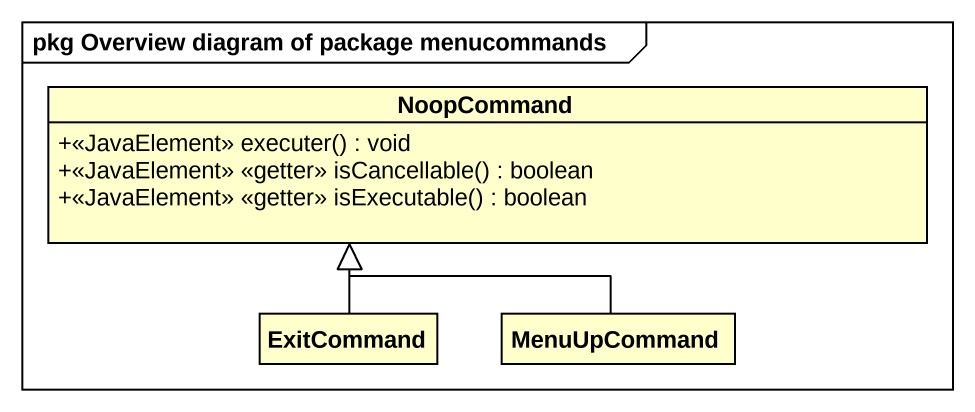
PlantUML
@startuml
mainframe pkg Overview diagram of package menucommands
hide circle
hide empty members
skinparam classAttributeIconSize 0
class NoopCommand {
  +<<JavaElement>> executer() : void
  +<<JavaElement>> <<getter>> isCancellable() : boolean
  +<<JavaElement>> <<getter>> isExecutable() : boolean
}
class ExitCommand
class MenuUpCommand
ExitCommand -up-|> NoopCommand
MenuUpCommand -up-|> NoopCommand
@enduml
